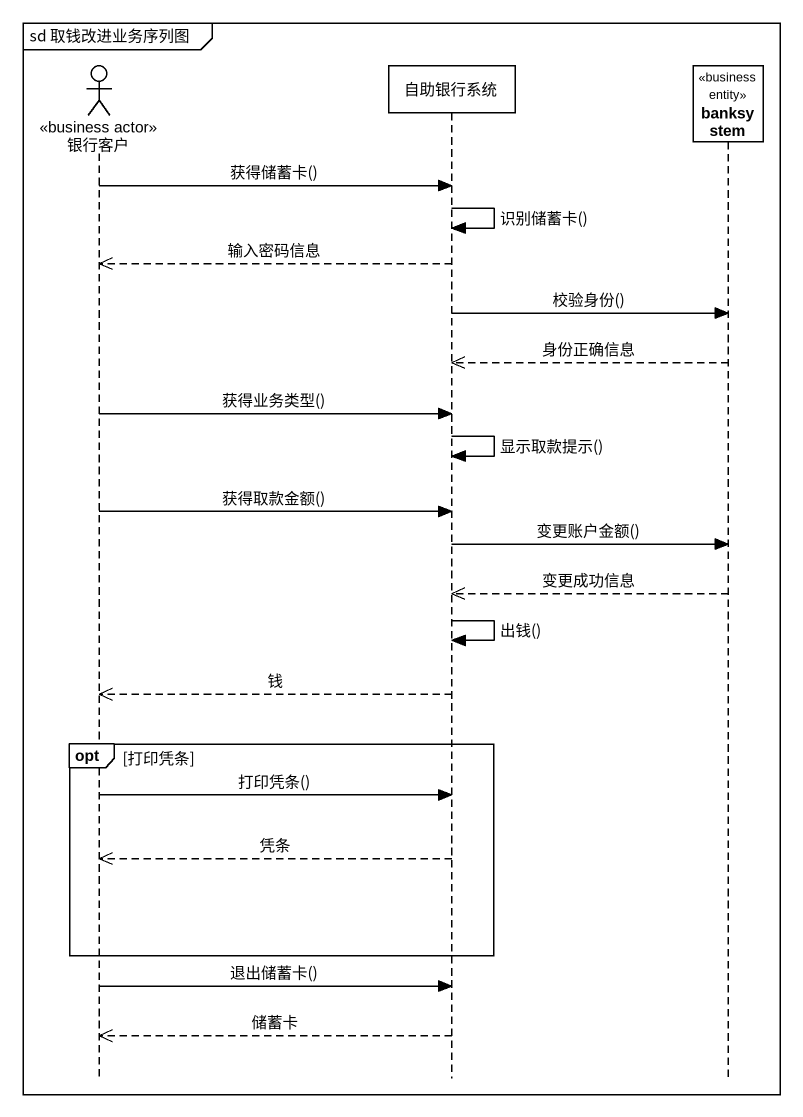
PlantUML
@startuml
mainframe sd 取钱改进业务序列图
hide footbox
actor 银行客户 <<business actor>>
participant 自助银行系统
participant banksystem <<business entity>>

银行客户 -> 自助银行系统 : 获得储蓄卡()
自助银行系统 -> 自助银行系统 : 识别储蓄卡()
自助银行系统 -->> 银行客户 : 输入密码信息
自助银行系统 -> banksystem : 校验身份()
banksystem -->> 自助银行系统 : 身份正确信息
银行客户 -> 自助银行系统 : 获得业务类型()
自助银行系统 -> 自助银行系统 : 显示取款提示()
银行客户 -> 自助银行系统 : 获得取款金额()
自助银行系统 -> banksystem : 变更账户金额()
banksystem -->> 自助银行系统 : 变更成功信息
自助银行系统 -> 自助银行系统 : 出钱()
自助银行系统 -->> 银行客户 : 钱
opt 打印凭条
  银行客户 -> 自助银行系统 : 打印凭条()
  自助银行系统 -->> 银行客户 : 凭条
end
银行客户 -> 自助银行系统 : 退出储蓄卡()
自助银行系统 -->> 银行客户 : 储蓄卡
@enduml
